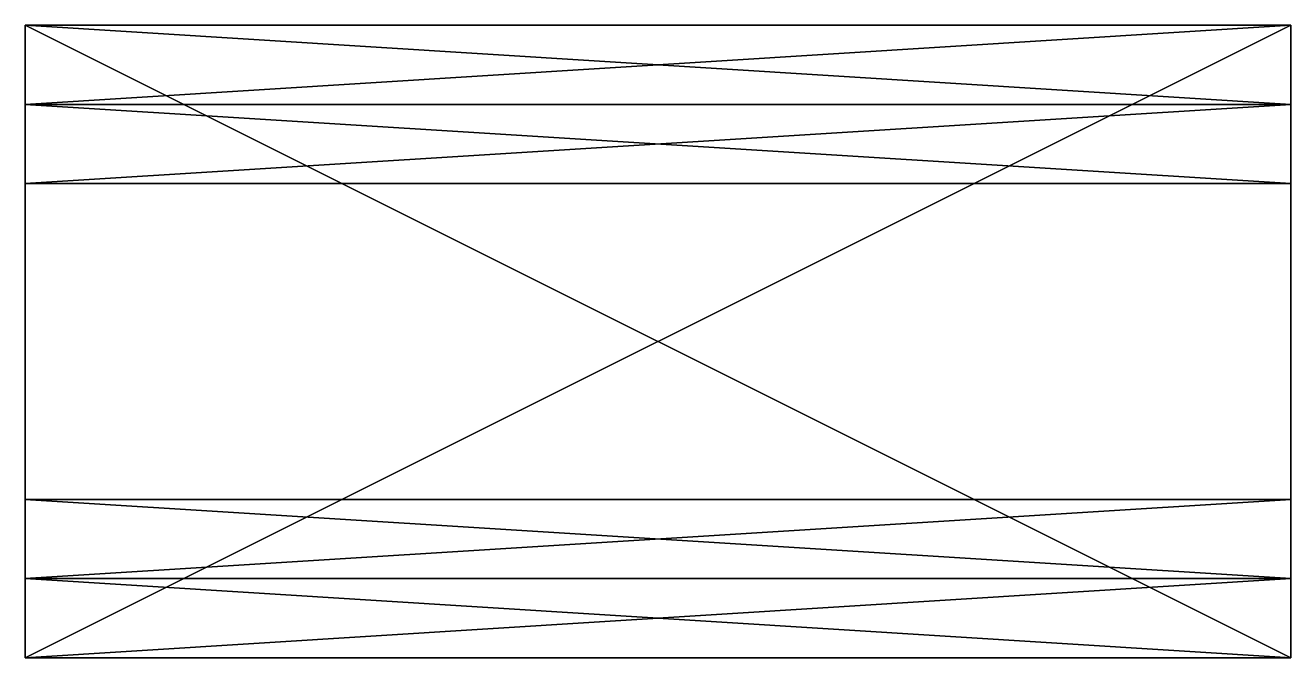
# Model space of a CAD drawing. Extents: x -128 to 128, y -64 to 64.
import ezdxf

# ---------------------------------------------------------------- set-up
doc = ezdxf.new("R2010")
doc.units = 0

msp = doc.modelspace()

# ---------------------------------------------------------------- meshes
at = {"layer": 'OBJECT000', "color": 50}
mesh = msp.add_polyface(dxfattribs=at)
corners = [(-128, -64, 64), (-128, 64, 64), (128, 64, 64), (128, -64, 64), (-128, 64, 48), (-128, -64, 48), (128, -64, 48), (128, 64, 48)]
mesh.append_faces([[corners[k] for k in face] for face in [(1, 3, 0), (1, 5, 4), (3, 7, 6), (2, 4, 7), (0, 6, 5), (5, 7, 4)]], dxfattribs={"vtx0": -1})
mesh.append_faces([[corners[k] for k in face] for face in [(1, 2, 3), (1, 0, 5), (3, 2, 7), (2, 1, 4), (0, 3, 6), (5, 6, 7)]], dxfattribs={"vtx2": -1})
at = {"layer": 'OBJECT001', "color": 50}
mesh = msp.add_polyface(dxfattribs=at)
corners = [(-128, 64, -64), (-128, -64, -64), (128, -64, -64), (128, 64, -64), (-128, -64, -48), (-128, 64, -48), (128, 64, -48), (128, -64, -48)]
mesh.append_faces([[corners[k] for k in face] for face in [(1, 3, 0), (1, 5, 4), (3, 7, 6), (0, 6, 5), (2, 4, 7), (5, 7, 4)]], dxfattribs={"vtx0": -1})
mesh.append_faces([[corners[k] for k in face] for face in [(1, 2, 3), (1, 0, 5), (3, 2, 7), (0, 3, 6), (2, 1, 4), (5, 6, 7)]], dxfattribs={"vtx2": -1})
at = {"layer": 'OBJECT002', "color": 50}
mesh = msp.add_polyface(dxfattribs=at)
corners = [(-128, 48, -48), (-128, 64, -48), (-128, 64, 48), (-128, 48, 48), (128, 64, 48), (128, 64, -48), (128, 48, -48), (128, 48, 48)]
mesh.append_faces([[corners[k] for k in face] for face in [(1, 3, 0), (5, 7, 4), (1, 4, 2), (2, 7, 3), (0, 5, 1), (6, 3, 7)]], dxfattribs={"vtx0": -1})
mesh.append_faces([[corners[k] for k in face] for face in [(1, 2, 3), (5, 6, 7), (1, 5, 4), (2, 4, 7), (0, 6, 5), (6, 0, 3)]], dxfattribs={"vtx2": -1})
at = {"layer": 'OBJECT003', "color": 50}
mesh = msp.add_polyface(dxfattribs=at)
corners = [(-128, -64, 48), (-128, -64, -48), (-128, -48, -48), (-128, -48, 48), (128, -48, -48), (128, -64, -48), (128, -64, 48), (128, -48, 48)]
mesh.append_faces([[corners[k] for k in face] for face in [(1, 3, 0), (5, 7, 4), (5, 0, 6), (3, 6, 0), (1, 4, 2), (2, 7, 3)]], dxfattribs={"vtx0": -1})
mesh.append_faces([[corners[k] for k in face] for face in [(1, 2, 3), (5, 6, 7), (5, 1, 0), (3, 7, 6), (1, 5, 4), (2, 4, 7)]], dxfattribs={"vtx2": -1})
at = {"layer": 'OBJECT004', "color": 50}
mesh = msp.add_polyface(dxfattribs=at)
corners = [(-128, 32, 48), (-128, 48, 48), (128, 48, 48), (128, 32, 48), (-128, 48, 32), (-128, 32, 32), (128, 32, 32), (128, 48, 32)]
mesh.append_faces([[corners[k] for k in face] for face in [(1, 3, 0), (5, 7, 4), (4, 0, 5), (6, 2, 7), (7, 1, 4), (5, 3, 6)]], dxfattribs={"vtx0": -1})
mesh.append_faces([[corners[k] for k in face] for face in [(1, 2, 3), (5, 6, 7), (4, 1, 0), (6, 3, 2), (7, 2, 1), (5, 0, 3)]], dxfattribs={"vtx2": -1})
at = {"layer": 'OBJECT005', "color": 50}
mesh = msp.add_polyface(dxfattribs=at)
corners = [(-128, -48, 48), (-128, -32, 48), (128, -32, 48), (128, -48, 48), (-128, -32, 32), (-128, -48, 32), (128, -48, 32), (128, -32, 32)]
mesh.append_faces([[corners[k] for k in face] for face in [(1, 3, 0), (5, 7, 4), (4, 0, 5), (6, 2, 7), (7, 1, 4), (5, 3, 6)]], dxfattribs={"vtx0": -1})
mesh.append_faces([[corners[k] for k in face] for face in [(1, 2, 3), (5, 6, 7), (4, 1, 0), (6, 3, 2), (7, 2, 1), (5, 0, 3)]], dxfattribs={"vtx2": -1})
at = {"layer": 'OBJECT006', "color": 50}
mesh = msp.add_polyface(dxfattribs=at)
corners = [(-128, -48, -32), (-128, -32, -32), (128, -32, -32), (128, -48, -32), (-128, -32, -48), (-128, -48, -48), (128, -48, -48), (128, -32, -48)]
mesh.append_faces([[corners[k] for k in face] for face in [(1, 3, 0), (5, 7, 4), (4, 0, 5), (6, 2, 7), (7, 1, 4), (5, 3, 6)]], dxfattribs={"vtx0": -1})
mesh.append_faces([[corners[k] for k in face] for face in [(1, 2, 3), (5, 6, 7), (4, 1, 0), (6, 3, 2), (7, 2, 1), (5, 0, 3)]], dxfattribs={"vtx2": -1})
at = {"layer": 'OBJECT007', "color": 50}
mesh = msp.add_polyface(dxfattribs=at)
corners = [(-128, 32, -32), (-128, 48, -32), (128, 48, -32), (128, 32, -32), (-128, 48, -48), (-128, 32, -48), (128, 32, -48), (128, 48, -48)]
mesh.append_faces([[corners[k] for k in face] for face in [(1, 3, 0), (5, 7, 4), (4, 0, 5), (6, 2, 7), (7, 1, 4), (5, 3, 6)]], dxfattribs={"vtx0": -1})
mesh.append_faces([[corners[k] for k in face] for face in [(1, 2, 3), (5, 6, 7), (4, 1, 0), (6, 3, 2), (7, 2, 1), (5, 0, 3)]], dxfattribs={"vtx2": -1})

doc.saveas('drawing.dxf')
